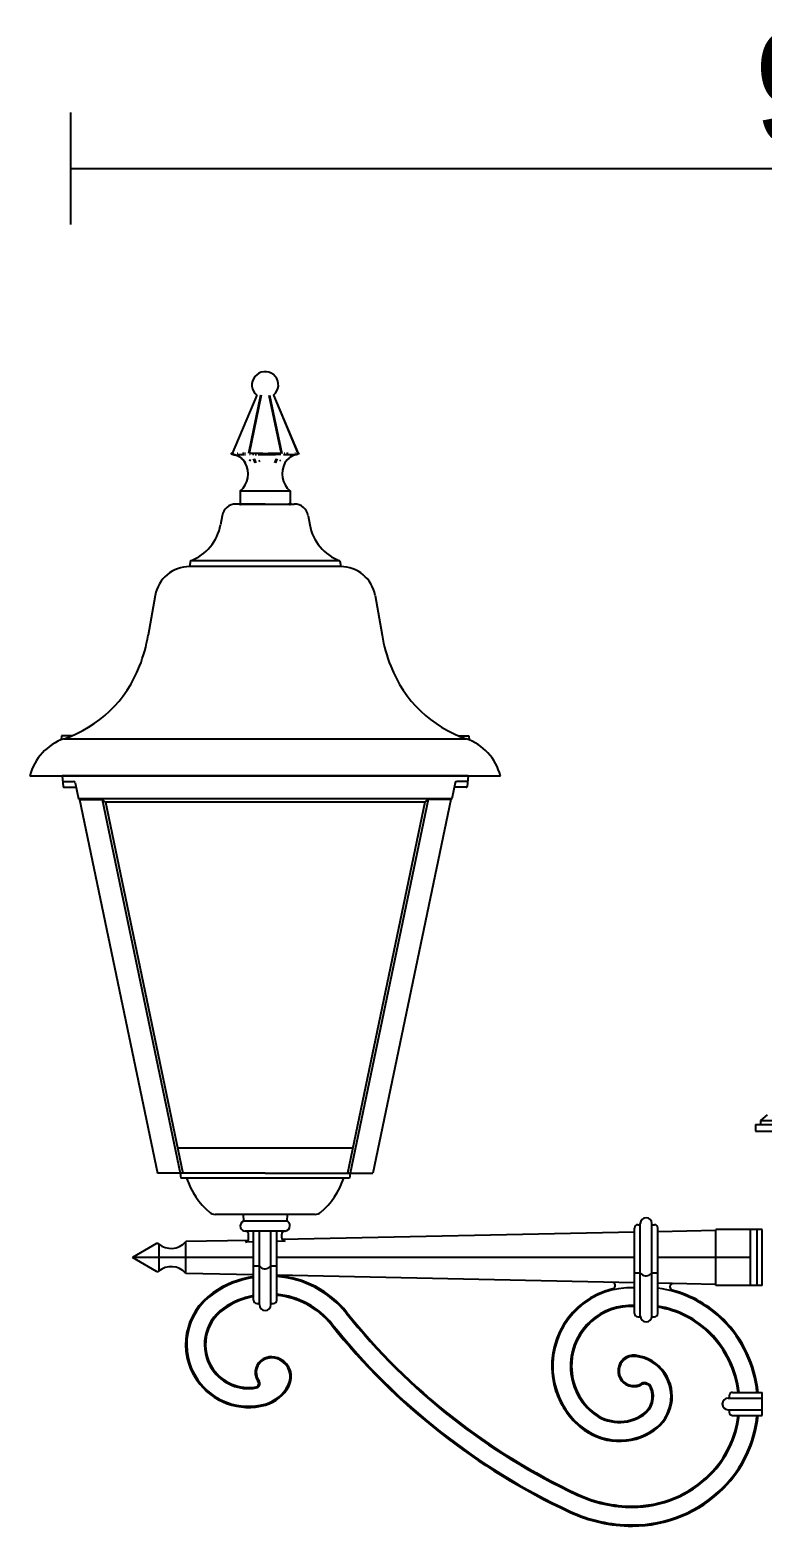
# Model space of a CAD drawing. Extents: x 0 to 131, y 0 to 347.
# Drawn here: x 0.1 to 46.2, y 253 to 347.2 of the extents above; entities that cross this region are included whole.
import ezdxf

# ---------------------------------------------------------------- set-up
doc = ezdxf.new("R2010")
doc.units = 0
doc.layers.add('LIVELLO_1', color=160, linetype='Continuous')
doc.styles.add('STD', font='txt')

# ---------------------------------------------------------------- blocks, each defined once
blk = doc.blocks.new('AI9-BLK1')
at = {"layer": 'LIVELLO_1', "color": 7}
for p, q in [((-62.621, 160.87), (-62.621, 167.925)), ((-62.621, 164.397), (-16.897, 164.397)), ((-27.525, 164.397), (36.264, 164.397)), ((-50.916, 150.117), (-52.461, 146.448)), ((-50.911, 150.115), (-52.456, 146.444)), ((-50.671, 150.115), (-51.443, 146.444)), ((-50.629, 150.115), (-51.402, 146.444)), ((-50.148, 150.115), (-49.377, 146.444)), ((-50.105, 150.115), (-49.334, 146.444)), ((-49.867, 150.115), (-48.322, 146.444)), ((-49.86, 150.117), (-48.315, 146.448)), ((-52.103, 146.43), (-52.15, 146.43)), ((-52.1, 146.363), (-52.15, 146.363)), ((-52.043, 146.363), (-52.1, 146.363)), ((-51.983, 146.363), (-52.043, 146.363)), ((-51.919, 146.363), (-51.983, 146.363)), ((-51.859, 146.363), (-51.919, 146.363)), ((-51.797, 146.363), (-51.859, 146.363)), ((-51.735, 146.363), (-51.797, 146.363)), ((-51.627, 146.366), (-51.68, 146.366)), ((-51.622, 146.436), (-51.668, 146.432)), ((-51.332, 146.374), (-51.381, 146.374)), ((-51.109, 146.368), (-51.195, 146.368)), ((-50.926, 146.366), (-51.022, 146.366)), ((-50.73, 146.363), (-50.834, 146.363)), ((-50.621, 146.363), (-50.73, 146.363)), ((-50.514, 146.363), (-50.621, 146.363)), ((-50.451, 146.427), (-50.542, 146.43)), ((-50.309, 146.363), (-50.514, 146.363)), ((-50.372, 146.427), (-50.451, 146.427)), ((-50.286, 146.427), (-50.372, 146.427)), ((-50.19, 146.363), (-50.309, 146.363)), ((-50.071, 146.363), (-50.19, 146.363)), ((-49.964, 146.363), (-50.071, 146.363)), ((-49.86, 146.366), (-49.964, 146.363)), ((-49.764, 146.366), (-49.86, 146.366)), ((-49.686, 146.368), (-49.764, 146.366)), ((-49.6, 146.368), (-49.686, 146.368)), ((-49.572, 146.44), (-49.659, 146.436)), ((-49.538, 146.371), (-49.6, 146.368)), ((-49.506, 146.443), (-49.572, 146.44)), ((-49.471, 146.371), (-49.538, 146.371)), ((-49.438, 146.444), (-49.506, 146.443)), ((-49.397, 146.374), (-49.471, 146.371)), ((-49.181, 146.366), (-49.228, 146.368)), ((-49.15, 146.436), (-49.195, 146.436)), ((-49.13, 146.366), (-49.181, 146.366)), ((-49.074, 146.366), (-49.13, 146.366)), ((-49.024, 146.363), (-49.074, 146.366)), ((-48.986, 146.43), (-49.035, 146.43)), ((-48.965, 146.363), (-49.024, 146.363)), ((-48.938, 146.43), (-48.986, 146.43)), ((-48.903, 146.363), (-48.965, 146.363)), ((-48.839, 146.363), (-48.903, 146.363)), ((-48.777, 146.363), (-48.839, 146.363)), ((-48.715, 146.363), (-48.777, 146.363)), ((-48.667, 146.363), (-48.715, 146.363)), ((-48.617, 146.366), (-48.667, 146.363)), ((-48.568, 146.366), (-48.617, 146.366)), ((-48.485, 146.436), (-48.527, 146.432)), ((-51.342, 146), (-51.39, 146.027)), ((-51.291, 145.968), (-51.342, 146)), ((-51.087, 146.105), (-51.065, 146.059)), ((-51.065, 146.059), (-51.042, 146.014)), ((-51.042, 146.014), (-51.022, 145.963)), ((-51.022, 145.963), (-51.003, 145.912)), ((-51.003, 145.912), (-50.983, 145.856)), ((-50.733, 145.997), (-50.81, 145.946)), ((-49.717, 145.912), (-49.733, 145.856)), ((-49.698, 145.963), (-49.717, 145.912)), ((-49.681, 146.014), (-49.698, 145.963)), ((-49.661, 146.059), (-49.681, 146.014)), ((-49.64, 146.105), (-49.661, 146.059)), ((-49.413, 146.011), (-49.488, 145.968)), ((-51.952, 144.085), (-51.952, 143.253)), ((-51.952, 144.085), (-48.821, 144.085)), ((-48.821, 144.085), (-48.821, 143.253)), ((-53.101, 142.517), (-53.2, 141.948)), ((-50.389, 143.253), (-52.226, 143.253)), ((-51.952, 143.253), (-48.824, 143.253)), ((-50.389, 143.253), (-48.551, 143.253)), ((-47.676, 142.517), (-47.576, 141.948)), ((-55.091, 139.684), (-55.156, 139.315)), ((-45.686, 139.684), (-55.091, 139.684)), ((-45.686, 139.684), (-45.62, 139.315)), ((-45.625, 139.315), (-55.151, 139.315)), ((-57.308, 137.503), (-57.752, 134.989)), ((-43.468, 137.503), (-43.026, 134.989)), ((-63.219, 128.644), (-63.242, 128.396)), ((-62.578, 128.644), (-63.219, 128.644)), ((-63.052, 128.466), (-37.725, 128.466)), ((-38.198, 128.644), (-37.557, 128.644)), ((-37.557, 128.644), (-37.534, 128.396)), ((-65.203, 126.14), (-35.573, 126.14)), ((-37.608, 126.14), (-63.169, 126.14)), ((-63.169, 126.14), (-63.108, 125.459)), ((-63.087, 125.776), (-62.453, 125.776)), ((-63.058, 125.415), (-62.335, 125.415)), ((-62.351, 125.695), (-62.136, 124.682)), ((-38.425, 125.695), (-38.64, 124.682)), ((-37.72, 125.415), (-38.444, 125.415)), ((-37.689, 125.776), (-38.324, 125.776)), ((-37.608, 126.14), (-37.67, 125.459)), ((-38.64, 124.682), (-62.136, 124.682)), ((-62.136, 124.682), (-62.076, 124.647)), ((-62.076, 124.647), (-60.647, 124.647)), ((-62.076, 124.647), (-57.176, 101.105)), ((-60.439, 124.473), (-60.647, 124.647)), ((-60.647, 124.647), (-55.75, 101.105)), ((-40.337, 124.473), (-60.439, 124.473)), ((-60.439, 124.473), (-55.578, 101.105)), ((-40.337, 124.473), (-45.197, 101.105)), ((-40.13, 124.647), (-45.028, 101.105)), ((-38.702, 124.647), (-43.6, 101.105)), ((-40.337, 124.473), (-40.13, 124.647)), ((-38.702, 124.647), (-40.13, 124.647)), ((-38.64, 124.682), (-38.702, 124.647)), ((-18.762, 104.783), (-19.185, 104.419)), ((-19.514, 104.157), (-19.514, 103.738)), ((-19.514, 104.157), (-8.735, 104.157)), ((-19.514, 103.738), (-8.735, 103.738)), ((-19.185, 104.419), (-19.185, 104.157)), ((-19.185, 104.419), (-9.066, 104.419)), ((-44.871, 102.669), (-55.905, 102.669)), ((-50.389, 101.105), (-57.176, 101.105)), ((-55.737, 101.105), (-55.709, 100.792)), ((-50.389, 101.105), (-43.6, 101.105)), ((-45.039, 101.105), (-45.068, 100.792)), ((-45.068, 100.792), (-55.709, 100.792)), ((-47.237, 98.498), (-53.539, 98.498)), ((-51.781, 98.498), (-51.745, 98.079)), ((-49.032, 98.079), (-51.745, 98.079)), ((-49.147, 97.451), (-51.655, 97.451)), ((-51.429, 96.964), (-51.429, 97.244)), ((-51.12, 93.095), (-51.12, 97.451)), ((-50.753, 92.811), (-50.753, 97.451)), ((-50.023, 92.811), (-50.023, 97.451)), ((-49.658, 93.095), (-49.658, 97.451)), ((-49.346, 97.016), (-49.346, 97.244)), ((-27.123, 97.373), (-49.315, 96.909)), ((-27.123, 92.262), (-27.123, 97.639)), ((-26.916, 97.849), (-26.76, 97.849)), ((-26.76, 92.095), (-26.76, 97.926)), ((-26.027, 92.095), (-26.027, 97.926)), ((-26.027, 97.849), (-25.872, 97.849)), ((-25.665, 92.262), (-25.665, 97.639)), ((-22.012, 97.481), (-25.665, 97.405)), ((-19.092, 97.556), (-22.012, 97.556)), ((-22.012, 94.011), (-22.012, 97.556)), ((-19.82, 94.011), (-19.82, 97.556)), ((-19.403, 94.011), (-19.403, 97.556)), ((-19.092, 94.011), (-19.092, 97.556)), ((-57.222, 96.658), (-58.734, 95.783)), ((-57.065, 95.001), (-57.065, 96.567)), ((-51.457, 96.865), (-55.394, 96.782)), ((-55.394, 94.786), (-55.394, 96.782)), ((-51.12, 96.764), (-51.635, 96.755)), ((-49.134, 96.809), (-49.658, 96.8)), ((-57.222, 94.91), (-58.734, 95.783)), ((-51.12, 95.783), (-58.734, 95.783)), ((-51.12, 95.257), (-50.753, 95.257)), ((-50.023, 95.257), (-49.658, 95.257)), ((-27.123, 95.783), (-49.658, 95.783)), ((-19.82, 95.783), (-25.665, 95.783)), ((-51.12, 94.698), (-55.394, 94.786)), ((-27.123, 94.196), (-49.658, 94.663)), ((-27.123, 94.814), (-26.76, 94.814)), ((-26.027, 94.814), (-25.665, 94.814)), ((-22.012, 94.086), (-25.665, 94.164)), ((-19.092, 94.011), (-22.012, 94.011)), ((-50.911, 92.886), (-50.753, 92.886)), ((-50.023, 92.886), (-49.867, 92.886)), ((-26.916, 92.053), (-26.76, 92.053)), ((-26.027, 92.053), (-25.872, 92.053)), ((-21.229, 86.924), (-19.092, 86.924)), ((-21.153, 87.077), (-21.153, 86.924)), ((-20.943, 87.288), (-19.092, 87.288)), ((-19.092, 85.827), (-19.092, 87.288)), ((-21.229, 86.193), (-19.092, 86.193)), ((-21.153, 86.193), (-21.153, 86.035)), ((-20.943, 85.827), (-19.092, 85.827))]:
    blk.add_line(p, q, dxfattribs=at)
for points in [[(-52.409, 146.374), (-52.345, 146.363), (-52.281, 146.352), (-52.221, 146.333), (-52.161, 146.311), (-52.102, 146.285), (-52.043, 146.253), (-51.991, 146.225), (-51.937, 146.186), (-51.887, 146.148), (-51.836, 146.105), (-51.792, 146.059), (-51.75, 146.014), (-51.709, 145.963), (-51.672, 145.912), (-51.639, 145.856)], [(-51.707, 146.432), (-51.759, 146.43), (-51.809, 146.43)], [(-50.926, 146.432), (-51.018, 146.435), (-51.105, 146.436), (-51.195, 146.44), (-51.265, 146.443), (-51.342, 146.444)], [(-50.542, 146.43), (-50.638, 146.43), (-50.729, 146.43), (-50.833, 146.432), (-50.926, 146.432)], [(-49.925, 146.432), (-50.02, 146.43), (-50.12, 146.43), (-50.206, 146.43), (-50.286, 146.427)], [(-49.659, 146.436), (-49.741, 146.436), (-49.839, 146.432), (-49.925, 146.432)], [(-48.367, 146.374), (-48.433, 146.363), (-48.495, 146.352), (-48.555, 146.333), (-48.617, 146.311), (-48.674, 146.285), (-48.733, 146.253), (-48.789, 146.225), (-48.842, 146.186), (-48.893, 146.148), (-48.94, 146.105), (-48.986, 146.059), (-49.03, 146.014), (-49.069, 145.963), (-49.107, 145.912), (-49.139, 145.856)], [(-51.136, 146.105), (-51.116, 146.059), (-51.096, 146.014), (-51.077, 145.963), (-51.06, 145.912), (-51.043, 145.856)], [(-49.689, 146.105), (-49.714, 146.059), (-49.737, 146.014), (-49.754, 145.963), (-49.776, 145.912), (-49.793, 145.856)], [(-48.996, 98.498), (-49.032, 98.079), (-51.745, 98.079)]]:
    blk.add_lwpolyline(points, dxfattribs=at)
for centre, radius in [((-52.465, 146.425), 0.0498), ((-51.953, 143.253), 0.049), ((-48.824, 143.253), 0.049)]:
    blk.add_circle(centre, radius, dxfattribs=at)
blk.add_ellipse((-48.313, 146.425), major_axis=(0.0003, -0.0494), ratio=0.975586, dxfattribs=at)
for points, knots in [([(-49.855, 150.122), (-49.5, 150.418), (-49.452, 150.944), (-49.748, 151.296), (-50.042, 151.654), (-50.567, 151.699), (-50.922, 151.406), (-51.276, 151.111), (-51.323, 150.584), (-51.03, 150.23), (-50.998, 150.19), (-50.962, 150.154), (-50.922, 150.122)], [0, 0, 0, 0, 1, 1, 1, 2, 2, 2, 3, 3, 3, 4, 4, 4, 4]), ([(-51.952, 144.085), (-51.44, 144.523), (-51.306, 145.267), (-51.639, 145.853), (-51.8, 146.142), (-52.089, 146.334), (-52.421, 146.376)], [0, 0, 0, 0, 1, 1, 1, 2, 2, 2, 2]), ([(-48.356, 146.376), (-48.687, 146.334), (-48.976, 146.142), (-49.139, 145.853), (-49.471, 145.264), (-49.338, 144.523), (-48.821, 144.085)], [0, 0, 0, 0, 1, 1, 1, 2, 2, 2, 2]), ([(-63.052, 128.466), (-60.871, 129.213), (-59.131, 130.886), (-58.297, 133.039), (-58.05, 133.669), (-57.868, 134.321), (-57.752, 134.989)], [0, 0, 0, 0, 1, 1, 1, 2, 2, 2, 2]), ([(-55.344, 100.792), (-55.057, 99.951), (-54.551, 99.204), (-53.878, 98.624), (-53.784, 98.543), (-53.663, 98.498), (-53.539, 98.498)], [0, 0, 0, 0, 1, 1, 1, 2, 2, 2, 2]), ([(-47.237, 98.498), (-47.113, 98.498), (-46.992, 98.543), (-46.897, 98.624), (-46.225, 99.204), (-45.721, 99.951), (-45.432, 100.792)], [0, 0, 0, 0, 1, 1, 1, 2, 2, 2, 2]), ([(-51.745, 98.079), (-51.911, 98.015), (-51.996, 97.827), (-51.932, 97.66), (-51.887, 97.539), (-51.767, 97.454), (-51.635, 97.451)], [0, 0, 0, 0, 1, 1, 1, 2, 2, 2, 2]), ([(-49.141, 97.451), (-48.963, 97.454), (-48.82, 97.606), (-48.824, 97.784), (-48.828, 97.916), (-48.909, 98.033), (-49.032, 98.079)], [0, 0, 0, 0, 1, 1, 1, 2, 2, 2, 2]), ([(-26.027, 97.926), (-26.027, 98.128), (-26.192, 98.292), (-26.393, 98.292), (-26.595, 98.292), (-26.76, 98.128), (-26.76, 97.926)], [0, 0, 0, 0, 1, 1, 1, 2, 2, 2, 2]), ([(-57.065, 96.567), (-57.065, 96.623), (-57.113, 96.672), (-57.169, 96.672), (-57.188, 96.672), (-57.207, 96.667), (-57.222, 96.658)], [0, 0, 0, 0, 1, 1, 1, 2, 2, 2, 2]), ([(-49.346, 97.016), (-49.346, 96.901), (-49.253, 96.809), (-49.136, 96.809), (-49.136, 96.809), (-49.134, 96.809), (-49.134, 96.809)], [0, 0, 0, 0, 1, 1, 1, 2, 2, 2, 2]), ([(-50.753, 95.257), (-50.601, 95.055), (-50.316, 95.015), (-50.113, 95.166), (-50.079, 95.192), (-50.05, 95.222), (-50.023, 95.257)], [0, 0, 0, 0, 1, 1, 1, 2, 2, 2, 2]), ([(-57.222, 94.91), (-57.171, 94.883), (-57.107, 94.897), (-57.079, 94.948), (-57.07, 94.966), (-57.065, 94.982), (-57.065, 95.001)], [0, 0, 0, 0, 1, 1, 1, 2, 2, 2, 2]), ([(-51.12, 94.596), (-52.041, 94.446), (-52.918, 94.094), (-53.686, 93.562), (-55.489, 92.318), (-55.938, 89.846), (-54.691, 88.046), (-53.732, 86.66), (-52.001, 86.03), (-50.374, 86.481)], [0, 0, 0, 0, 1, 1, 1, 2, 2, 2, 3, 3, 3, 3]), ([(-51.12, 94.524), (-52.027, 94.378), (-52.89, 94.03), (-53.649, 93.505), (-55.417, 92.281), (-55.86, 89.856), (-54.636, 88.084), (-53.691, 86.724), (-51.991, 86.107), (-50.394, 86.548), (-49.762, 86.724), (-49.232, 87.154), (-48.937, 87.74), (-48.64, 88.322), (-48.873, 89.032), (-49.455, 89.329), (-49.667, 89.434), (-49.905, 89.475), (-50.137, 89.448), (-50.642, 89.388), (-51.003, 88.926), (-50.939, 88.422), (-50.92, 88.266), (-50.862, 88.123), (-50.774, 87.997)], [0, 0, 0, 0, 1, 1, 1, 2, 2, 2, 3, 3, 3, 4, 4, 4, 5, 5, 5, 6, 6, 6, 7, 7, 7, 8, 8, 8, 8]), ([(-26.76, 94.814), (-26.606, 94.612), (-26.319, 94.574), (-26.119, 94.725), (-26.084, 94.751), (-26.053, 94.781), (-26.027, 94.814)], [0, 0, 0, 0, 1, 1, 1, 2, 2, 2, 2]), ([(-51.12, 93.325), (-51.786, 93.189), (-52.415, 92.922), (-52.973, 92.533), (-54.207, 91.682), (-54.515, 89.991), (-53.663, 88.758), (-53.059, 87.89), (-52.007, 87.447), (-50.963, 87.63)], [0, 0, 0, 0, 1, 1, 1, 2, 2, 2, 3, 3, 3, 3]), ([(-28.501, 93.812), (-31.189, 93.168), (-32.847, 90.465), (-32.201, 87.775), (-31.951, 86.732), (-31.37, 85.793), (-30.546, 85.102), (-29.217, 83.99), (-27.31, 83.899), (-25.884, 84.883)], [0, 0, 0, 0, 1, 1, 1, 2, 2, 2, 3, 3, 3, 3]), ([(-27.123, 93.876), (-29.85, 93.994), (-32.15, 91.875), (-32.268, 89.15), (-32.332, 87.617), (-31.679, 86.141), (-30.503, 85.153), (-29.197, 84.063), (-27.322, 83.975), (-25.921, 84.938), (-24.766, 85.731), (-24.472, 87.313), (-25.267, 88.468), (-25.685, 89.075), (-26.34, 89.47), (-27.072, 89.553), (-27.577, 89.612), (-28.034, 89.247), (-28.093, 88.742), (-28.15, 88.236), (-27.786, 87.78), (-27.282, 87.718), (-27.091, 87.699), (-26.9, 87.737), (-26.732, 87.831)], [0, 0, 0, 0, 1, 1, 1, 2, 2, 2, 3, 3, 3, 4, 4, 4, 5, 5, 5, 6, 6, 6, 7, 7, 7, 8, 8, 8, 8]), ([(-28.501, 93.812), (-28.388, 93.838), (-28.317, 93.952), (-28.345, 94.064), (-28.367, 94.155), (-28.448, 94.223), (-28.545, 94.223)], [0, 0, 0, 0, 1, 1, 1, 2, 2, 2, 2]), ([(-19.411, 87.288), (-19.579, 89.002), (-20.338, 90.605), (-21.555, 91.824), (-22.664, 92.928), (-24.109, 93.64), (-25.665, 93.846)], [0, 0, 0, 0, 1, 1, 1, 2, 2, 2, 2]), ([(-24.686, 94.142), (-24.8, 94.145), (-24.897, 94.053), (-24.898, 93.94), (-24.901, 93.839), (-24.838, 93.756), (-24.743, 93.733)], [0, 0, 0, 0, 1, 1, 1, 2, 2, 2, 2]), ([(-53.014, 92.588), (-54.277, 91.717), (-54.593, 89.983), (-53.719, 88.72), (-53.101, 87.826), (-52.022, 87.374), (-50.952, 87.565)], [0, 0, 0, 0, 1, 1, 1, 2, 2, 2, 2]), ([(-50.753, 92.811), (-50.753, 92.608), (-50.59, 92.445), (-50.389, 92.445), (-50.187, 92.445), (-50.023, 92.608), (-50.023, 92.811)], [0, 0, 0, 0, 1, 1, 1, 2, 2, 2, 2]), ([(-27.118, 92.76), (-29.228, 92.877), (-31.032, 91.264), (-31.152, 89.153), (-31.217, 87.95), (-30.713, 86.783), (-29.786, 86.008)], [0, 0, 0, 0, 1, 1, 1, 2, 2, 2, 2]), ([(-27.123, 92.692), (-29.195, 92.808), (-30.967, 91.223), (-31.082, 89.15), (-31.147, 87.968), (-30.651, 86.824), (-29.742, 86.061)], [0, 0, 0, 0, 1, 1, 1, 2, 2, 2, 2]), ([(-46.211, 91.535), (-42.194, 86.502), (-37.068, 82.466), (-31.228, 79.745), (-29.986, 79.164), (-28.633, 78.862), (-27.26, 78.862), (-25.102, 78.862), (-23.033, 79.72), (-21.506, 81.247), (-20.276, 82.478), (-19.512, 84.096), (-19.342, 85.827)], [0, 0, 0, 0, 1, 1, 1, 2, 2, 2, 3, 3, 3, 4, 4, 4, 4]), ([(-46.158, 91.582), (-42.148, 86.555), (-37.027, 82.524), (-31.201, 79.806), (-29.967, 79.229), (-28.623, 78.931), (-27.26, 78.931), (-25.12, 78.931), (-23.069, 79.783), (-21.555, 81.297), (-20.338, 82.513), (-19.579, 84.114), (-19.411, 85.827)], [0, 0, 0, 0, 1, 1, 1, 2, 2, 2, 3, 3, 3, 4, 4, 4, 4]), ([(-45.233, 92.319), (-41.337, 87.434), (-36.363, 83.518), (-30.702, 80.878), (-29.623, 80.376), (-28.448, 80.115), (-27.26, 80.115), (-25.435, 80.115), (-23.683, 80.84), (-22.392, 82.13), (-21.395, 83.126), (-20.764, 84.429), (-20.602, 85.827)], [0, 0, 0, 0, 1, 1, 1, 2, 2, 2, 3, 3, 3, 4, 4, 4, 4]), ([(-26.76, 92.095), (-26.76, 91.894), (-26.595, 91.728), (-26.393, 91.728), (-26.192, 91.728), (-26.027, 91.894), (-26.027, 92.095)], [0, 0, 0, 0, 1, 1, 1, 2, 2, 2, 2]), ([(-27.063, 89.622), (-27.608, 89.684), (-28.099, 89.292), (-28.161, 88.75), (-28.222, 88.205), (-27.833, 87.713), (-27.288, 87.652), (-27.084, 87.63), (-26.879, 87.672), (-26.698, 87.767)], [0, 0, 0, 0, 1, 1, 1, 2, 2, 2, 3, 3, 3, 3]), ([(-25.884, 84.883), (-24.694, 85.698), (-24.394, 87.321), (-25.21, 88.508), (-25.639, 89.131), (-26.312, 89.536), (-27.063, 89.622)], [0, 0, 0, 0, 1, 1, 1, 2, 2, 2, 2]), ([(-50.145, 89.517), (-50.689, 89.451), (-51.076, 88.956), (-51.007, 88.411), (-50.986, 88.247), (-50.926, 88.092), (-50.83, 87.958)], [0, 0, 0, 0, 1, 1, 1, 2, 2, 2, 2]), ([(-48.875, 87.707), (-48.562, 88.325), (-48.808, 89.077), (-49.424, 89.389), (-49.645, 89.502), (-49.898, 89.547), (-50.145, 89.517)], [0, 0, 0, 0, 1, 1, 1, 2, 2, 2, 2]), ([(-50.963, 87.63), (-50.849, 87.651), (-50.776, 87.758), (-50.794, 87.871), (-50.8, 87.901), (-50.811, 87.931), (-50.83, 87.958)], [0, 0, 0, 0, 1, 1, 1, 2, 2, 2, 2]), ([(-50.952, 87.565), (-50.8, 87.589), (-50.699, 87.734), (-50.727, 87.883), (-50.733, 87.923), (-50.749, 87.963), (-50.774, 87.997)], [0, 0, 0, 0, 1, 1, 1, 2, 2, 2, 2]), ([(-26.052, 87.594), (-26.158, 87.844), (-26.443, 87.955), (-26.692, 87.848), (-26.703, 87.844), (-26.717, 87.837), (-26.732, 87.831)], [0, 0, 0, 0, 1, 1, 1, 2, 2, 2, 2]), ([(-26.116, 87.57), (-26.206, 87.78), (-26.452, 87.877), (-26.664, 87.786), (-26.675, 87.781), (-26.686, 87.775), (-26.698, 87.767)], [0, 0, 0, 0, 1, 1, 1, 2, 2, 2, 2]), ([(-21.229, 86.924), (-21.431, 86.924), (-21.593, 86.759), (-21.593, 86.558), (-21.593, 86.356), (-21.431, 86.193), (-21.229, 86.193)], [0, 0, 0, 0, 1, 1, 1, 2, 2, 2, 2])]:
    blk.add_open_spline(points, degree=3, knots=knots, dxfattribs=at)
for points in [[(-52.226, 143.253), (-52.659, 143.253), (-53.024, 142.946), (-53.101, 142.517)], [(-47.676, 142.517), (-47.752, 142.946), (-48.12, 143.253), (-48.551, 143.253)], [(-55.091, 139.684), (-54.102, 140.049), (-53.385, 140.913), (-53.2, 141.948)], [(-47.576, 141.948), (-47.394, 140.913), (-46.674, 140.049), (-45.686, 139.684)], [(-55.151, 139.315), (-56.213, 139.315), (-57.124, 138.548), (-57.308, 137.503)], [(-43.468, 137.503), (-43.654, 138.548), (-44.562, 139.315), (-45.625, 139.315)], [(-43.026, 134.989), (-42.909, 134.321), (-42.725, 133.669), (-42.479, 133.039)], [(-42.479, 133.039), (-41.648, 130.886), (-39.906, 129.213), (-37.725, 128.466)], [(-63.052, 128.466), (-64.115, 128.103), (-64.922, 127.228), (-65.203, 126.14)], [(-35.573, 126.14), (-35.854, 127.228), (-36.663, 128.103), (-37.725, 128.466)], [(-63.141, 125.824), (-63.138, 125.799), (-63.115, 125.776), (-63.087, 125.776)], [(-63.108, 125.459), (-63.108, 125.434), (-63.085, 125.415), (-63.058, 125.415)], [(-62.351, 125.695), (-62.363, 125.745), (-62.403, 125.776), (-62.453, 125.776)], [(-62.281, 125.37), (-62.286, 125.396), (-62.308, 125.415), (-62.335, 125.415)], [(-38.444, 125.415), (-38.467, 125.415), (-38.491, 125.396), (-38.495, 125.37)], [(-38.324, 125.776), (-38.373, 125.776), (-38.417, 125.745), (-38.425, 125.695)], [(-37.72, 125.415), (-37.694, 125.415), (-37.672, 125.434), (-37.67, 125.459)], [(-37.689, 125.776), (-37.661, 125.776), (-37.639, 125.799), (-37.636, 125.824)], [(-51.429, 97.244), (-51.429, 97.359), (-51.523, 97.45), (-51.635, 97.451)], [(-49.141, 97.451), (-49.253, 97.45), (-49.346, 97.359), (-49.346, 97.244)], [(-26.916, 97.849), (-27.031, 97.849), (-27.123, 97.757), (-27.123, 97.639)], [(-25.665, 97.639), (-25.665, 97.757), (-25.756, 97.849), (-25.872, 97.849)], [(-57.101, 96.647), (-56.593, 96.213), (-55.83, 96.274), (-55.394, 96.782)], [(-51.635, 96.755), (-51.523, 96.758), (-51.429, 96.852), (-51.429, 96.964)], [(-55.394, 94.786), (-55.83, 95.294), (-56.593, 95.354), (-57.101, 94.919)], [(-45.233, 92.319), (-46.317, 93.678), (-47.922, 94.524), (-49.658, 94.656)], [(-45.287, 92.276), (-46.359, 93.619), (-47.942, 94.459), (-49.658, 94.585)], [(-51.12, 93.395), (-51.797, 93.258), (-52.444, 92.984), (-53.014, 92.588)], [(-46.158, 91.582), (-47.018, 92.66), (-48.283, 93.34), (-49.658, 93.468)], [(-46.211, 91.535), (-47.061, 92.601), (-48.304, 93.272), (-49.658, 93.399)], [(-21.506, 91.868), (-22.402, 92.765), (-23.518, 93.407), (-24.743, 93.733)], [(-51.12, 93.095), (-51.12, 92.982), (-51.026, 92.886), (-50.911, 92.886)], [(-49.867, 92.886), (-49.753, 92.886), (-49.658, 92.982), (-49.658, 93.095)], [(-22.392, 90.984), (-23.28, 91.87), (-24.425, 92.455), (-25.665, 92.649)], [(-22.344, 91.035), (-23.24, 91.932), (-24.399, 92.52), (-25.653, 92.716)], [(-45.287, 92.276), (-41.383, 87.383), (-36.402, 83.461), (-30.729, 80.817)], [(-27.123, 92.262), (-27.123, 92.147), (-27.031, 92.053), (-26.916, 92.053)], [(-25.872, 92.053), (-25.756, 92.053), (-25.665, 92.147), (-25.665, 92.262)], [(-19.342, 87.288), (-19.512, 89.019), (-20.276, 90.638), (-21.506, 91.868)], [(-20.602, 87.288), (-20.764, 88.686), (-21.395, 89.988), (-22.392, 90.984)], [(-20.53, 87.288), (-20.695, 88.706), (-21.335, 90.025), (-22.344, 91.035)], [(-50.374, 86.481), (-49.725, 86.663), (-49.18, 87.106), (-48.875, 87.707)], [(-26.592, 85.914), (-26.057, 86.279), (-25.857, 86.974), (-26.116, 87.57)], [(-26.553, 85.857), (-25.991, 86.243), (-25.783, 86.969), (-26.052, 87.594)], [(-20.943, 87.288), (-21.058, 87.288), (-21.153, 87.197), (-21.153, 87.077)], [(-29.786, 86.008), (-28.866, 85.237), (-27.543, 85.177), (-26.553, 85.857)], [(-29.742, 86.061), (-28.843, 85.312), (-27.556, 85.25), (-26.592, 85.914)], [(-22.344, 82.084), (-21.335, 83.093), (-20.695, 84.412), (-20.53, 85.827)], [(-21.153, 86.035), (-21.153, 85.922), (-21.058, 85.827), (-20.943, 85.827)], [(-27.26, 80.046), (-25.415, 80.046), (-23.648, 80.779), (-22.344, 82.084)], [(-30.729, 80.817), (-29.644, 80.308), (-28.458, 80.046), (-27.26, 80.046)]]:
    blk.add_open_spline(points, degree=3, dxfattribs=at)
at = {"layer": 'LIVELLO_1', "color": 7, "insert": (-19.532, 173.024), "char_height": 6.94656, "attachment_point": 1, "style": 'STD'}
blk.add_mtext('\\fArial Narrow|b0|i0;\\H6.9466;\\C7;975', dxfattribs=at)

msp = doc.modelspace()

# ---------------------------------------------------------------- block references
at = {"layer": 'LIVELLO_1', "color": 7}
msp.add_blockref('AI9-BLK1', (65.317288, 174.114006), dxfattribs=at)

doc.saveas('drawing.dxf')
